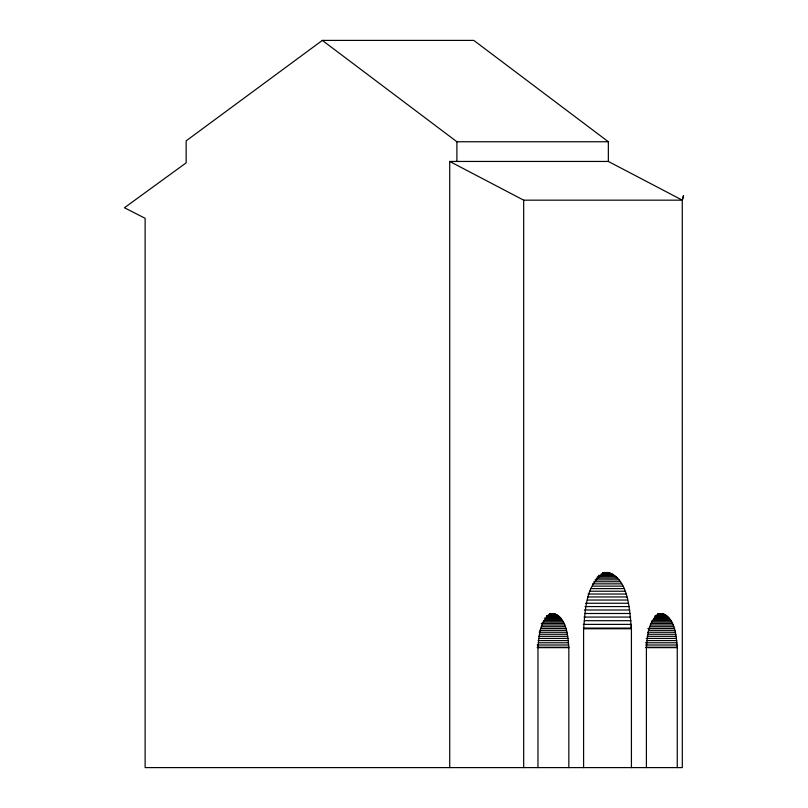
<?xml version="1.0" encoding="UTF-8"?>
<svg xmlns="http://www.w3.org/2000/svg" width="808" height="808" viewBox="0 0 808 808"><rect width="100%" height="100%" fill="white"/><g stroke="black" fill="none" stroke-linecap="round" stroke-linejoin="round"><path stroke-width="1.21" d="M523.675 767.6L523.675 200.172L449.723 161.448L449.723 767.6M631.422 767.6L631.422 628.765C629.513 611.03 629.008 575.821 606.01 572.64C585.78 581.821 585.406 609.616 583.598 628.816L583.598 767.6M682.316 200.172L683.558 195.576L682.275 200.172L682.316 767.6L145.127 767.6L145.127 218.291L124.442 207.747L186.153 162.842L186.153 140.844L322.331 40.4L473.791 40.4L608.353 141.754L608.353 161.448L682.316 200.172L523.675 200.172M568.842 767.6L568.842 647.642C567.761 635.926 567.014 617.534 553.409 613.737C539.805 617.534 539.047 635.926 537.976 647.642L537.976 767.6M677.255 767.6L677.255 647.642C676.185 635.926 675.438 617.534 661.823 613.737C648.218 617.534 647.471 635.926 646.4 647.642L646.4 767.6M322.331 40.4L456.894 141.754L608.353 141.754M449.723 161.448L608.353 161.448M603.727 572.529L607.505 572.529M602.707 572.64L609.01 572.64M602.94 572.993L610.505 572.993M601.899 573.579L611.989 573.579M600.849 574.387L613.454 574.387M598.506 575.427L614.898 575.427M597.395 576.69L616.302 576.69M596.254 578.164L617.686 578.164M595.072 579.861L619.019 579.861M593.84 581.75L620.312 581.75M592.567 583.851L621.554 583.851M592.486 586.133L622.746 586.133M591.092 588.588L623.867 588.588M589.638 591.224L624.927 591.224M588.103 594.021L625.917 594.021M587.77 596.96L626.846 596.96M587.345 600.041L627.685 600.041M585.588 603.253L628.452 603.253M585.012 606.566L629.129 606.566M584.346 609.99L629.725 609.99M584.861 613.494L630.24 613.494M549.632 613.737L553.409 613.737M658.045 613.737L661.823 613.737M549.339 613.807L554.379 613.807M657.752 613.807L662.792 613.807M550.298 614.019L555.338 614.019M658.722 614.019L663.762 614.019M549.995 614.373L556.298 614.373M658.409 614.373L664.711 614.373M548.42 614.868L557.247 614.868M656.833 614.868L665.661 614.868M546.834 615.494L558.177 615.494M655.248 615.494L666.59 615.494M546.481 616.251L559.085 616.251M654.894 616.251L667.499 616.251M546.107 617.14L559.974 617.14M584.012 617.07L630.654 617.07M654.53 617.14L668.388 617.14M544.451 618.16L560.843 618.16M654.126 618.16L669.256 618.16M545.289 619.302L561.671 619.302M653.702 619.302L670.095 619.302M543.562 620.564L562.469 620.564M584.346 620.695L630.987 620.695M651.985 620.564L670.893 620.564M543.067 621.938L563.237 621.938M651.49 621.938L671.66 621.938M541.279 623.423L563.964 623.423M650.955 623.423L672.387 623.423M583.315 624.382L631.22 624.382L631.422 628.765L583.517 628.765M541.956 625.008L564.651 625.008M650.379 625.008L673.064 625.008M541.34 626.695L565.287 626.695M649.763 626.695L673.71 626.695M583.457 628.089L631.361 628.089M540.673 628.472L565.883 628.472M647.834 628.472L674.306 628.472M539.956 630.331L566.428 630.331M648.38 630.331L674.852 630.331M539.188 632.26L566.923 632.26M647.612 632.26L675.337 632.26M539.633 634.26L567.357 634.26M648.046 634.26L675.781 634.26M538.754 636.32L567.751 636.32M647.178 636.32L676.165 636.32M539.087 638.431L568.075 638.431M646.238 638.431L676.498 638.431M538.098 640.592L568.347 640.592M646.511 640.592L676.761 640.592M538.3 642.774L568.559 642.774M645.461 642.774L676.973 642.774M537.199 644.996L568.711 644.996M645.612 644.996L677.124 644.996M537.29 647.228L568.802 647.228M645.703 647.228L677.215 647.228M537.32 647.642L568.842 647.642M645.744 647.642L677.255 647.642M456.894 141.754L456.894 161.448"/></g></svg>
